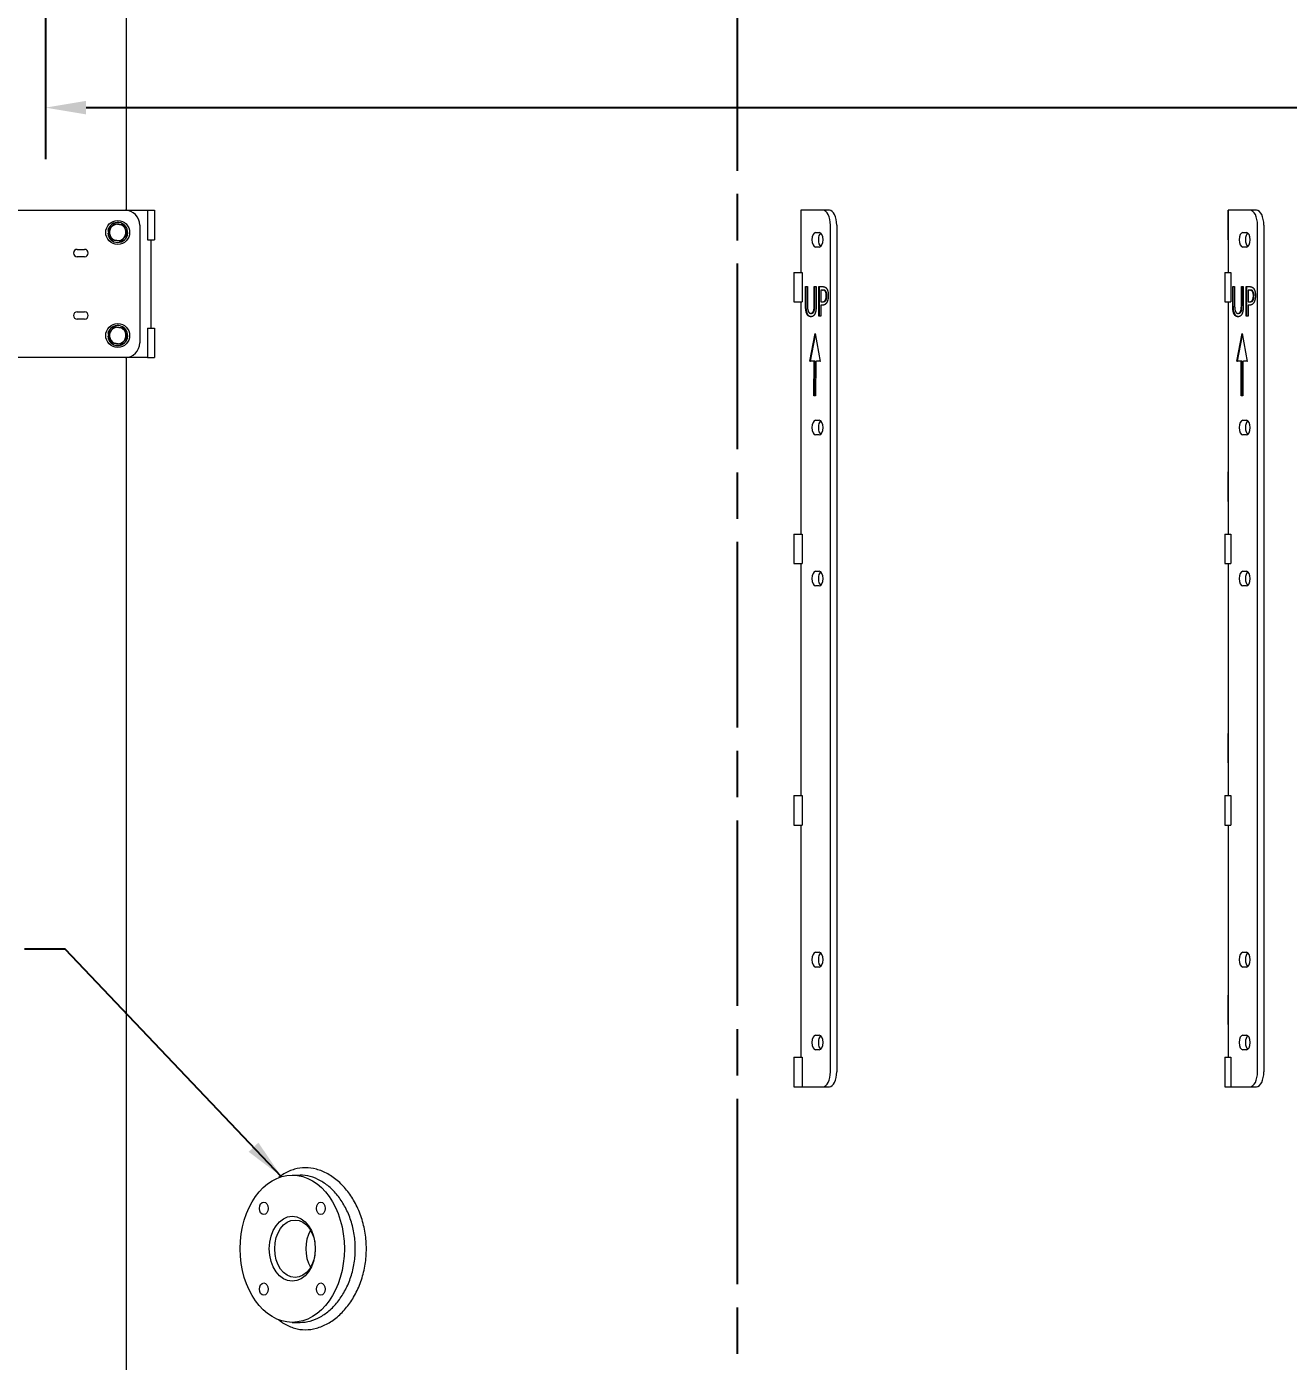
# Model space of a CAD drawing. Header units: inches. Extents: x 17 to 469, y 7 to 301.
# Drawn here: x 70.73 to 113.58, y 69.66 to 114.96 of the extents above; entities that cross this region are included whole.
import ezdxf

# ---------------------------------------------------------------- set-up
doc = ezdxf.new("R2010")
doc.units = ezdxf.units.IN
doc.header["$LTSCALE"] = 14
doc.header["$MEASUREMENT"] = 0
doc.linetypes.add('CHAIN', pattern=[0.7087, 0.4724, -0.0591, 0.1181, -0.0591])
doc.layers.add('Centerline', color=5, linetype='CHAIN', lineweight=25, true_color=0x0000ff)
for name, color, linetype, lineweight in [('Dimension (ANSI)', 7, 'Continuous', 25), ('Symbol (ANSI)', 7, 'Continuous', 25), ('Visible (ANSI)', 7, 'Continuous', 50)]:
    doc.layers.add(name, color=color, linetype=linetype, lineweight=lineweight)
doc.styles.add('MEMCOR Medium', font='arial.ttf')
doc.styles.add('Standard D-E', font='arial.ttf')
doc.dimstyles.new('Default (ANSI)', dxfattribs={"dimscale": 14, "dimtxt": 0.15, "dimasz": 0.098425, "dimexe": 0.125, "dimexo": 0.0625, "dimgap": 0.031496, "dimtad": 0, "dimtih": 1, "dimtoh": 1, "dimdec": 4, "dimrnd": 1e-08, "dimzin": 3, "dimdsep": 46, "dimlunit": 5, "dimtxsty": 'MEMCOR Medium', "dimcen": 0.09, "dimdle": 0.393701, "dimclrd": 256, "dimclre": 256, "dimclrt": 256, "dimadec": 0, "dimazin": 1, "dimtfac": 0.8, "dimtofl": 0, "dimtmove": 0, "dimatfit": 3, "dimfxl": 1, "dimfrac": 1, "dimtolj": 1, "dimtzin": 4, "dimlwd": -1, "dimlwe": -1, "dimarcsym": 0})
doc.dimstyles.new('in [mm] D-E NeptuneBenson$7', dxfattribs={"dimscale": 14, "dimtxt": 0.15, "dimasz": 0.098425, "dimexe": 0.125, "dimexo": 0.063, "dimgap": 0.031496, "dimtad": 0, "dimtih": 1, "dimtoh": 1, "dimdec": 4, "dimrnd": 1e-08, "dimzin": 3, "dimdsep": 46, "dimlunit": 5, "dimtxsty": 'Standard D-E', "dimcen": 0.09, "dimdle": 0.393701, "dimclrd": 256, "dimclre": 256, "dimclrt": 256, "dimadec": 1, "dimazin": 1, "dimtfac": 1, "dimtofl": 0, "dimtmove": 0, "dimatfit": 3, "dimfxl": 1, "dimfrac": 1, "dimtolj": 1, "dimtzin": 4, "dimlwd": -1, "dimlwe": -1, "dimarcsym": 0})

# ---------------------------------------------------------------- blocks, each defined once
blk = doc.blocks.new('*D20')
at = {"layer": 'Defpoints', "color": 0, "transparency": 16777216}
for p in [(71.369, 122.609), (118.365, 122.609), (118.365, 112.216)]:
    blk.add_point(p, dxfattribs=at)
at = {"layer": 'Dimension (ANSI)', "transparency": 16777216}
for p, q in [((71.369, 121.734), (71.369, 110.466)), ((118.365, 121.734), (118.365, 110.466)), ((72.747, 112.216), (116.987, 112.216)), ((118.365, 112.216), (119.743, 112.216))]:
    blk.add_line(p, q, dxfattribs=at)
for points in [[(72.747, 112.445), (72.747, 111.986), (71.369, 112.216)], [(116.987, 112.445), (116.987, 111.986), (118.365, 112.216)]]:
    blk.add_solid(points, dxfattribs=at)
at = {"layer": 'Dimension (ANSI)', "transparency": 16777216, "char_height": 2.1, "attachment_point": 5, "style": 'MEMCOR Medium'}
for s, insert in [('\\A1; 47 in', (128.142, 113.707)), ('\\A1;[1193.7 mm]', (128.142, 110.429))]:
    blk.add_mtext(s, dxfattribs=dict(at, insert=insert))
blk = doc.blocks.new('*D21')
at = {"layer": 'Defpoints', "color": 0, "transparency": 16777216}
for p in [(73.008, 123.979), (40.7, 40.229), (74.632, 40.229)]:
    blk.add_point(p, dxfattribs=at)
at = {"layer": 'Dimension (ANSI)', "transparency": 16777216}
for p, q in [((72.133, 123.979), (38.95, 123.979)), ((40.7, 122.601), (40.7, 96.498)), ((40.7, 41.607), (40.7, 88.609)), ((73.757, 40.229), (38.95, 40.229))]:
    blk.add_line(p, q, dxfattribs=at)
for points in [[(40.47, 122.601), (40.929, 122.601), (40.7, 123.979)], [(40.47, 41.607), (40.929, 41.607), (40.7, 40.229)]]:
    blk.add_solid(points, dxfattribs=at)
at = {"layer": 'Dimension (ANSI)', "transparency": 16777216, "char_height": 2.1, "attachment_point": 5, "style": 'MEMCOR Medium'}
for s, insert in [('\\A1; 83{\\H0.8x;\\S3#4;} in', (40.7, 94.711)), ('\\A1;[2127.2 mm]', (40.7, 90.767))]:
    blk.add_mtext(s, dxfattribs=dict(at, insert=insert))
blk = doc.blocks.new('*D27')
at = {"layer": 'Defpoints', "color": 0, "transparency": 16777216}
for p in [(28.833, 132.744), (29.234, 132.744), (74.632, 40.229)]:
    blk.add_point(p, dxfattribs=at)
at = {"layer": 'Dimension (ANSI)', "transparency": 16777216}
for p, q in [((29.234, 131.366), (29.234, 82.85)), ((29.234, 41.607), (29.234, 74.985)), ((73.757, 40.229), (27.484, 40.229))]:
    blk.add_line(p, q, dxfattribs=at)
for points in [[(29.004, 131.366), (29.464, 131.366), (29.234, 132.744)], [(29.004, 41.607), (29.464, 41.607), (29.234, 40.229)]]:
    blk.add_solid(points, dxfattribs=at)
at = {"layer": 'Dimension (ANSI)', "transparency": 16777216, "char_height": 2.1, "attachment_point": 5, "style": 'MEMCOR Medium'}
for s, insert in [('\\A1; 92{\\H0.8x;\\S1#2;} in', (29.234, 81.063)), ('\\A1;[2349.9 mm]', (29.234, 77.131))]:
    blk.add_mtext(s, dxfattribs=dict(at, insert=insert))

msp = doc.modelspace()

# ---------------------------------------------------------------- linework, layer by layer
at = {"layer": 'Centerline', "linetype": 'CHAIN', "ltscale": 0.952448}
msp.add_line((94.866969, 43.922673), (94.866969, 132.551927), dxfattribs=at)
at = {"layer": 'Visible (ANSI)', "linetype": 'Continuous', "lineweight": 18}
for p, q in [((74.116507, 108.729368), (74.116507, 116.229368)), ((68.714504, 108.729368), (74.072947, 108.729368)), ((74.072947, 108.729368), (74.835138, 108.729368)), ((74.835138, 108.729368), (75.078251, 108.729368)), ((74.835138, 108.729368), (74.835138, 107.729368)), ((75.078251, 108.729368), (75.078251, 107.729368)), ((97.775721, 108.729368), (97.025721, 108.729368)), ((97.025721, 108.729368), (97.025721, 106.619368)), ((97.992227, 108.729368), (97.775721, 108.729368)), ((112.281647, 108.729368), (111.531647, 108.729368)), ((111.531647, 108.729368), (111.531647, 106.619368)), ((111.531647, 107.729368), (111.531647, 108.729368)), ((112.498153, 108.729368), (112.281647, 108.729368)), ((73.483807, 107.955197), (73.531777, 107.951953)), ((73.517691, 108.047121), (73.49015, 108.048983)), ((74.572947, 108.229368), (74.572947, 104.229368)), ((97.525721, 107.979368), (97.650721, 107.979368)), ((98.025721, 79.479368), (98.025721, 108.229368)), ((98.242227, 108.229368), (98.242227, 79.479368)), ((112.031647, 107.979368), (112.156647, 107.979368)), ((112.531647, 79.479368), (112.531647, 108.229368)), ((112.748153, 108.229368), (112.748153, 79.479368)), ((72.447947, 107.404368), (72.697947, 107.404368)), ((74.835138, 107.729368), (75.078251, 107.729368)), ((74.947947, 107.729368), (74.947947, 104.729368)), ((97.650721, 107.479368), (97.525721, 107.479368)), ((112.156647, 107.479368), (112.031647, 107.479368)), ((72.697947, 107.154368), (72.447947, 107.154368)), ((96.78396, 106.619368), (97.064328, 106.619368)), ((96.78396, 106.619368), (96.78396, 105.619368)), ((97.064328, 106.619368), (97.064328, 105.619368)), ((111.419246, 106.619368), (111.625397, 106.619368)), ((111.419246, 106.619368), (111.419246, 105.619368)), ((111.625397, 106.619368), (111.625397, 105.619368)), ((97.182272, 105.514952), (97.182272, 106.138939)), ((97.182272, 106.138939), (97.248723, 106.138939)), ((97.203923, 105.514952), (97.203923, 106.138939)), ((97.248723, 106.138939), (97.248723, 105.514952)), ((97.477653, 106.138939), (97.544104, 106.138939)), ((97.477653, 105.51171), (97.477653, 106.138939)), ((97.499304, 105.51171), (97.499304, 106.138939)), ((97.544104, 106.138939), (97.544104, 105.514952)), ((97.639323, 105.138939), (97.639323, 106.138939)), ((97.639323, 106.138939), (97.76493, 106.138939)), ((97.660973, 105.138939), (97.660973, 106.138939)), ((97.760878, 106.023866), (97.705773, 106.023866)), ((97.705773, 106.023866), (97.705773, 105.625162)), ((97.760878, 106.023866), (97.782529, 106.023866)), ((111.688198, 105.514952), (111.688198, 106.138939)), ((111.688198, 106.138939), (111.754648, 106.138939)), ((111.709848, 105.514952), (111.709848, 106.138939)), ((111.754648, 106.138939), (111.754648, 105.514952)), ((111.983579, 106.138939), (112.050029, 106.138939)), ((111.983579, 105.51171), (111.983579, 106.138939)), ((112.005229, 105.51171), (112.005229, 106.138939)), ((112.050029, 106.138939), (112.050029, 105.514952)), ((112.145248, 105.138939), (112.145248, 106.138939)), ((112.145248, 106.138939), (112.270856, 106.138939)), ((112.166899, 105.138939), (112.166899, 106.138939)), ((112.266804, 106.023866), (112.211699, 106.023866)), ((112.211699, 106.023866), (112.211699, 105.625162)), ((112.266804, 106.023866), (112.288455, 106.023866)), ((96.78396, 105.619368), (97.064328, 105.619368)), ((97.025721, 105.619368), (97.025721, 97.739368)), ((97.705773, 105.625162), (97.751154, 105.625162)), ((97.751154, 105.625162), (97.772805, 105.625162)), ((97.857718, 105.68513), (97.879369, 105.68513)), ((111.419246, 105.619368), (111.625397, 105.619368)), ((111.531647, 105.619368), (111.531647, 97.739368)), ((112.211699, 105.625162), (112.257079, 105.625162)), ((112.257079, 105.625162), (112.27873, 105.625162)), ((112.363643, 105.68513), (112.385294, 105.68513)), ((72.447947, 105.284368), (72.697947, 105.284368)), ((97.362985, 105.231321), (97.384636, 105.231321)), ((97.705773, 105.138939), (97.639323, 105.138939)), ((97.705773, 105.51171), (97.705773, 105.138939)), ((97.762094, 105.51171), (97.705773, 105.51171)), ((111.868911, 105.231321), (111.890562, 105.231321)), ((112.211699, 105.138939), (112.145248, 105.138939)), ((112.211699, 105.51171), (112.211699, 105.138939)), ((112.26802, 105.51171), (112.211699, 105.51171)), ((72.697947, 105.034368), (72.447947, 105.034368)), ((74.835138, 104.729368), (75.078251, 104.729368)), ((74.835138, 104.729368), (74.835138, 103.729368)), ((75.078251, 104.729368), (75.078251, 103.729368)), ((73.483807, 104.455197), (73.531777, 104.451953)), ((73.517691, 104.547121), (73.49015, 104.548983)), ((97.325311, 103.609855), (97.507614, 104.553016)), ((97.346961, 103.609855), (97.518104, 104.495274)), ((97.507614, 104.553016), (97.680213, 103.60292)), ((111.831236, 103.609855), (112.01354, 104.553016)), ((111.852887, 103.609855), (112.02403, 104.495274)), ((112.01354, 104.553016), (112.186138, 103.60292)), ((74.072947, 103.729368), (68.714504, 103.729368)), ((74.835138, 103.729368), (74.072947, 103.729368)), ((74.116507, 59.311241), (74.116507, 103.729368)), ((74.835138, 103.729368), (75.078251, 103.729368)), ((97.473419, 103.607757), (97.325311, 103.609855)), ((97.325311, 103.609855), (97.346961, 103.609855)), ((97.495069, 103.607757), (97.346961, 103.609855)), ((97.466202, 102.431836), (97.473419, 103.607757)), ((97.473419, 103.607757), (97.495069, 103.607757)), ((97.487854, 102.432099), (97.495069, 103.607757)), ((97.530065, 103.606432), (97.523884, 102.432535)), ((97.530065, 103.606432), (97.551716, 103.606432)), ((97.680213, 103.60292), (97.530065, 103.606432)), ((97.680121, 103.603429), (97.551716, 103.606432)), ((111.979344, 103.607757), (111.831236, 103.609855)), ((111.831236, 103.609855), (111.852887, 103.609855)), ((112.000995, 103.607757), (111.852887, 103.609855)), ((111.972127, 102.431836), (111.979344, 103.607757)), ((111.979344, 103.607757), (112.000995, 103.607757)), ((111.99378, 102.432099), (112.000995, 103.607757)), ((112.035991, 103.606432), (112.02981, 102.432535)), ((112.035991, 103.606432), (112.057642, 103.606432)), ((112.186138, 103.60292), (112.035991, 103.606432)), ((112.186046, 103.603429), (112.057642, 103.606432)), ((97.523884, 102.432535), (97.466202, 102.431836)), ((112.02981, 102.432535), (111.972127, 102.431836)), ((97.525721, 101.604368), (97.650721, 101.604368)), ((112.031647, 101.604368), (112.156647, 101.604368)), ((97.650721, 101.104368), (97.525721, 101.104368)), ((112.156647, 101.104368), (112.031647, 101.104368)), ((111.531647, 98.849368), (111.531647, 99.849368)), ((96.78396, 97.739368), (97.064328, 97.739368)), ((96.78396, 97.739368), (96.78396, 96.739368)), ((97.064328, 97.739368), (97.064328, 96.739368)), ((111.419246, 97.739368), (111.625397, 97.739368)), ((111.419246, 97.739368), (111.419246, 96.739368)), ((111.625397, 97.739368), (111.625397, 96.739368)), ((96.78396, 96.739368), (97.064328, 96.739368)), ((97.025721, 96.739368), (97.025721, 88.859368)), ((111.419246, 96.739368), (111.625397, 96.739368)), ((111.531647, 96.739368), (111.531647, 88.859368)), ((97.525721, 96.479368), (97.650721, 96.479368)), ((112.031647, 96.479368), (112.156647, 96.479368)), ((97.650721, 95.979368), (97.525721, 95.979368)), ((112.156647, 95.979368), (112.031647, 95.979368)), ((111.531647, 89.969368), (111.531647, 90.969368)), ((96.78396, 88.859368), (97.064328, 88.859368)), ((96.78396, 88.859368), (96.78396, 87.859368)), ((97.064328, 88.859368), (97.064328, 87.859368)), ((111.419246, 88.859368), (111.625397, 88.859368)), ((111.419246, 88.859368), (111.419246, 87.859368)), ((111.625397, 88.859368), (111.625397, 87.859368)), ((96.78396, 87.859368), (97.064328, 87.859368)), ((97.025721, 87.859368), (97.025721, 79.979368)), ((111.419246, 87.859368), (111.625397, 87.859368)), ((111.531647, 87.859368), (111.531647, 79.979368)), ((97.525721, 83.541868), (97.650721, 83.541868)), ((112.031647, 83.541868), (112.156647, 83.541868)), ((97.650721, 83.041868), (97.525721, 83.041868)), ((112.156647, 83.041868), (112.031647, 83.041868)), ((111.531647, 81.089368), (111.531647, 82.089368)), ((97.525721, 80.729368), (97.650721, 80.729368)), ((112.031647, 80.729368), (112.156647, 80.729368)), ((97.650721, 80.229368), (97.525721, 80.229368)), ((112.156647, 80.229368), (112.031647, 80.229368)), ((96.78396, 79.979368), (97.064328, 79.979368)), ((96.78396, 79.979368), (96.78396, 78.979368)), ((97.064328, 79.979368), (97.064328, 78.979368)), ((111.419246, 79.979368), (111.625397, 79.979368)), ((111.419246, 79.979368), (111.419246, 78.979368)), ((111.625397, 79.979368), (111.625397, 78.979368)), ((96.78396, 78.979368), (97.064328, 78.979368)), ((97.064328, 78.979368), (97.775721, 78.979368)), ((97.775721, 78.979368), (97.992227, 78.979368)), ((111.419246, 78.979368), (111.625397, 78.979368)), ((111.625397, 78.979368), (112.281647, 78.979368)), ((112.281647, 78.979368), (112.498153, 78.979368)), ((79.752235, 75.979368), (80.01795, 75.979368)), ((79.752235, 70.979368), (80.01795, 70.979368))]:
    msp.add_line(p, q, dxfattribs=at)
for centre in [(73.822947, 107.979368), (73.822947, 104.479368)]:
    msp.add_circle(centre, 0.406, dxfattribs=at)
for centre, radius, start, end in [((73.822947, 107.979368), 0.34, 184.0766001, 168.1851138), ((74.072947, 108.229368), 0.5, 0, 90), ((73.822947, 107.979368), 0.281, 141.4696623, 201.4696623), ((73.822947, 107.979368), 0.281, 201.4696623, 261.4696623), ((73.822947, 107.979368), 0.281, 81.4696623, 141.4696623), ((73.822947, 107.979368), 0.281, 21.4696623, 81.4696623), ((73.822947, 107.979368), 0.281, 321.4696623, 21.4696623), ((72.447947, 107.279368), 0.125, 90, 270), ((72.697947, 107.279368), 0.125, 270, 90), ((73.822947, 107.979368), 0.281, 261.4696623, 321.4696623), ((72.447947, 105.159368), 0.125, 90, 270), ((72.697947, 105.159368), 0.125, 270, 90), ((73.822947, 104.479368), 0.34, 184.0766001, 168.1851138), ((73.822947, 104.479368), 0.281, 81.4696623, 141.4696623), ((73.822947, 104.479368), 0.281, 21.4696623, 81.4696623), ((73.822947, 104.479368), 0.281, 141.4696623, 201.4696623), ((73.822947, 104.479368), 0.281, 201.4696623, 261.4696623), ((73.822947, 104.479368), 0.281, 261.4696623, 321.4696623), ((73.822947, 104.479368), 0.281, 321.4696623, 21.4696623), ((74.072947, 104.229368), 0.5, 270, 0)]:
    msp.add_arc(centre, radius, start, end, dxfattribs=at)
for centre, major_axis, ratio, start_param, end_param in [((97.775721, 108.229368), (0, 0.5), 0.5, 4.71238898, 6.283185307), ((97.992227, 108.229368), (0, 0.5), 0.5, 4.71238898, 6.283185307), ((112.281647, 108.229368), (0, 0.5), 0.5, 4.71238898, 6.283185307), ((112.498153, 108.229368), (0, 0.5), 0.5, 4.71238898, 6.283185307), ((97.525721, 107.729368), (0, -0.25), 0.5, 3.141592654, 6.283185307), ((97.742227, 107.729368), (0, 0.25), 0.5, 0.374734433, 2.766858221), ((97.650721, 107.729368), (0, 0.25), 0.5, 3.141592654, 6.283185307), ((112.031647, 107.729368), (0, -0.25), 0.5, 3.141592654, 6.283185307), ((112.248153, 107.729368), (0, 0.25), 0.5, 0.374734433, 2.766858221), ((112.156647, 107.729368), (0, 0.25), 0.5, 3.141592654, 6.283185307), ((97.525721, 101.354368), (0, -0.25), 0.5, 3.141592654, 6.283185307), ((97.742227, 101.354368), (0, 0.25), 0.5, 0.374734433, 2.766858221), ((97.650721, 101.354368), (0, 0.25), 0.5, 3.141592654, 6.283185307), ((112.031647, 101.354368), (0, -0.25), 0.5, 3.141592654, 6.283185307), ((112.248153, 101.354368), (0, 0.25), 0.5, 0.374734433, 2.766858221), ((112.156647, 101.354368), (0, 0.25), 0.5, 3.141592654, 6.283185307), ((97.525721, 96.229368), (0, -0.25), 0.5, 3.141592654, 6.283185307), ((97.742227, 96.229368), (0, 0.25), 0.5, 0.374734433, 2.766858221), ((97.650721, 96.229368), (0, 0.25), 0.5, 3.141592654, 6.283185307), ((112.031647, 96.229368), (0, -0.25), 0.5, 3.141592654, 6.283185307), ((112.248153, 96.229368), (0, 0.25), 0.5, 0.374734433, 2.766858221), ((112.156647, 96.229368), (0, 0.25), 0.5, 3.141592654, 6.283185307), ((97.525721, 83.291868), (0, -0.25), 0.5, 3.141592654, 6.283185307), ((97.742227, 83.291868), (0, 0.25), 0.5, 0.374734433, 2.766858221), ((97.650721, 83.291868), (0, 0.25), 0.5, 3.141592654, 6.283185307), ((112.031647, 83.291868), (0, -0.25), 0.5, 3.141592654, 6.283185307), ((112.248153, 83.291868), (0, 0.25), 0.5, 0.374734433, 2.766858221), ((112.156647, 83.291868), (0, 0.25), 0.5, 3.141592654, 6.283185307), ((97.525721, 80.479368), (0, -0.25), 0.5, 3.141592654, 6.283185307), ((97.742227, 80.479368), (0, 0.25), 0.5, 0.374734433, 2.766858221), ((97.650721, 80.479368), (0, 0.25), 0.5, 3.141592654, 6.283185307), ((112.031647, 80.479368), (0, -0.25), 0.5, 3.141592654, 6.283185307), ((112.248153, 80.479368), (0, 0.25), 0.5, 0.374734433, 2.766858221), ((112.156647, 80.479368), (0, 0.25), 0.5, 3.141592654, 6.283185307), ((97.775721, 79.479368), (0, -0.5), 0.5, 0, 1.570796327), ((97.992227, 79.479368), (0, -0.5), 0.5, 0, 1.570796327), ((112.281647, 79.479368), (0, -0.5), 0.5, 0, 1.570796327), ((112.498153, 79.479368), (0, -0.5), 0.5, 0, 1.570796327), ((80.897748, 73.479368), (0, -0.975), 0.707106781, 4.011241666, 5.413536294)]:
    msp.add_ellipse(centre, major_axis=major_axis, ratio=ratio, start_param=start_param, end_param=end_param, dxfattribs=at)
for centre, major_axis in [((79.752235, 73.479368), (0, 2.5)), ((78.783485, 74.849387), (0, 0.210937)), ((80.720985, 74.849387), (0, -0.210937)), ((79.752235, 73.479368), (0, -1.105)), ((79.844159, 73.479368), (0, 0.975)), ((78.783485, 72.109349), (0, 0.210937)), ((80.720985, 72.109349), (0, -0.210937))]:
    msp.add_ellipse(centre, major_axis=major_axis, ratio=0.707106781, dxfattribs=at)
for points in [[(73.603126, 108.154411), (73.650029, 108.213312), (73.704187, 108.281324)], [(73.704187, 108.281324), (73.790167, 108.268428), (73.864628, 108.25726)], [(73.502065, 108.027498), (73.556224, 108.09551), (73.603126, 108.154411)], [(73.561445, 107.87652), (73.533887, 107.946589), (73.502065, 108.027498)], [(73.620824, 107.725542), (73.589003, 107.80645), (73.561445, 107.87652)], [(73.864628, 108.25726), (73.939089, 108.246091), (74.025069, 108.233195)], [(74.025069, 108.233195), (74.05689, 108.152286), (74.084448, 108.082216)], [(74.143828, 107.931238), (74.089669, 107.863226), (74.042767, 107.804325)], [(74.084448, 108.082216), (74.112007, 108.012147), (74.143828, 107.931238)], [(73.781265, 107.701477), (73.706804, 107.712645), (73.620824, 107.725542)], [(73.941706, 107.677412), (73.855726, 107.690308), (73.781265, 107.701477)], [(74.042767, 107.804325), (73.995864, 107.745424), (73.941706, 107.677412)], [(73.603126, 104.654411), (73.650029, 104.713312), (73.704187, 104.781324)], [(73.704187, 104.781324), (73.790167, 104.768428), (73.864628, 104.75726)], [(73.864628, 104.75726), (73.939089, 104.746091), (74.025069, 104.733195)], [(74.025069, 104.733195), (74.05689, 104.652286), (74.084448, 104.582216)], [(73.502065, 104.527498), (73.556224, 104.59551), (73.603126, 104.654411)], [(73.561445, 104.37652), (73.533887, 104.446589), (73.502065, 104.527498)], [(73.620824, 104.225542), (73.589003, 104.30645), (73.561445, 104.37652)], [(73.781265, 104.201477), (73.706804, 104.212645), (73.620824, 104.225542)], [(74.042767, 104.304325), (73.995864, 104.245424), (73.941706, 104.177412)], [(74.143828, 104.431238), (74.089669, 104.363226), (74.042767, 104.304325)], [(74.084448, 104.582216), (74.112007, 104.512147), (74.143828, 104.431238)], [(73.941706, 104.177412), (73.855726, 104.190308), (73.781265, 104.201477)]]:
    msp.add_rational_spline(points, [1, 1.0379548493, 1], degree=2, dxfattribs=at)
for points in [[(97.850019, 105.985778), (97.834217, 106.006848), (97.792078, 106.023866), (97.760878, 106.023866)], [(97.76493, 106.138939), (97.809501, 106.138939), (97.8719, 106.109765), (97.895806, 106.07654)], [(97.895806, 106.07654), (97.923763, 106.038452), (97.955368, 105.920948), (97.955368, 105.83748)], [(112.355945, 105.985778), (112.340143, 106.006848), (112.298003, 106.023866), (112.266804, 106.023866)], [(112.270856, 106.138939), (112.315426, 106.138939), (112.377825, 106.109765), (112.401731, 106.07654)], [(112.401731, 106.07654), (112.429689, 106.038452), (112.461293, 105.920948), (112.461293, 105.83748)], [(97.751154, 105.625162), (97.791673, 105.625162), (97.841511, 105.651094), (97.857718, 105.68513)], [(97.911608, 105.615438), (97.885676, 105.564384), (97.815579, 105.51171), (97.762094, 105.51171)], [(97.886081, 105.833428), (97.886081, 105.885292), (97.868253, 105.961467), (97.850019, 105.985778)], [(97.857718, 105.68513), (97.87271, 105.715114), (97.886081, 105.785616), (97.886081, 105.833428)], [(97.955368, 105.83748), (97.955368, 105.77265), (97.932272, 105.655957), (97.911608, 105.615438)], [(112.257079, 105.625162), (112.297598, 105.625162), (112.347436, 105.651094), (112.363643, 105.68513)], [(112.417533, 105.615438), (112.391601, 105.564384), (112.321504, 105.51171), (112.26802, 105.51171)], [(112.392007, 105.833428), (112.392007, 105.885292), (112.374178, 105.961467), (112.355945, 105.985778)], [(112.363643, 105.68513), (112.378635, 105.715114), (112.392007, 105.785616), (112.392007, 105.833428)], [(112.461293, 105.83748), (112.461293, 105.77265), (112.438198, 105.655957), (112.417533, 105.615438)], [(97.230084, 105.210252), (97.203747, 105.262115), (97.182272, 105.407982), (97.182272, 105.514952)], [(97.362985, 105.117869), (97.31882, 105.117869), (97.25318, 105.16406), (97.230084, 105.210252)], [(97.248723, 105.514952), (97.248723, 105.44526), (97.257637, 105.351256), (97.270198, 105.313169)], [(97.270198, 105.313169), (97.283569, 105.27265), (97.32976, 105.231321), (97.362985, 105.231321)], [(97.362985, 105.231321), (97.394185, 105.231321), (97.442807, 105.27265), (97.456178, 105.313169)], [(97.496292, 105.210252), (97.472386, 105.16325), (97.409177, 105.117869), (97.362985, 105.117869)], [(97.456178, 105.313169), (97.468739, 105.351256), (97.477653, 105.444449), (97.477653, 105.51171)], [(97.544104, 105.514952), (97.544104, 105.410414), (97.523034, 105.261305), (97.496292, 105.210252)], [(111.73601, 105.210252), (111.709673, 105.262115), (111.688198, 105.407982), (111.688198, 105.514952)], [(111.868911, 105.117869), (111.824746, 105.117869), (111.759105, 105.16406), (111.73601, 105.210252)], [(111.754648, 105.514952), (111.754648, 105.44526), (111.763562, 105.351256), (111.776123, 105.313169)], [(111.776123, 105.313169), (111.789494, 105.27265), (111.835686, 105.231321), (111.868911, 105.231321)], [(111.868911, 105.231321), (111.90011, 105.231321), (111.948733, 105.27265), (111.962104, 105.313169)], [(112.002217, 105.210252), (111.978311, 105.16325), (111.915102, 105.117869), (111.868911, 105.117869)], [(111.962104, 105.313169), (111.974665, 105.351256), (111.983579, 105.444449), (111.983579, 105.51171)], [(112.050029, 105.514952), (112.050029, 105.410414), (112.02896, 105.261305), (112.002217, 105.210252)]]:
    msp.add_open_spline(points, degree=2, dxfattribs=at)
for points, knots in [([(97.87167, 105.985778), (97.857388, 106.004821), (97.842968, 106.012057), (97.81829, 106.022024), (97.799292, 106.023866), (97.782529, 106.023866)], [-0.3818938296, -0.3818938296, -0.3818938296, -0.3818938296, -0.2554611271, -0.2554611271, 0, 0, 0, 0]), ([(112.377596, 105.985778), (112.363314, 106.004821), (112.348894, 106.012057), (112.324215, 106.022024), (112.305217, 106.023866), (112.288455, 106.023866)], [-0.3818938296, -0.3818938296, -0.3818938296, -0.3818938296, -0.2554611271, -0.2554611271, 0, 0, 0, 0]), ([(97.772805, 105.625162), (97.788079, 105.625162), (97.804516, 105.626544), (97.836865, 105.635758), (97.846914, 105.642849), (97.863332, 105.657594), (97.871977, 105.669607), (97.879369, 105.68513)], [-0.3720280769, -0.3720280769, -0.3720280769, -0.3720280769, -0.2742790033, -0.2742790033, -0.1633485372, -0.1633485372, 0, 0, 0, 0]), ([(97.907732, 105.833428), (97.907732, 105.85371), (97.906709, 105.874173), (97.901142, 105.916527), (97.896809, 105.932483), (97.887571, 105.960215), (97.88026, 105.974324), (97.87167, 105.985778)], [-0.3372795691, -0.3372795691, -0.3372795691, -0.3372795691, -0.2539165575, -0.2539165575, -0.1573425254, -0.1573425254, 0, 0, 0, 0]), ([(97.879369, 105.68513), (97.884165, 105.694724), (97.888529, 105.705131), (97.896306, 105.728535), (97.899062, 105.739903), (97.906014, 105.77656), (97.907732, 105.805445), (97.907732, 105.833428)], [-0.3778990738, -0.3778990738, -0.3778990738, -0.3778990738, -0.2983955769, -0.2983955769, -0.2132300142, -0.2132300142, 0, 0, 0, 0]), ([(112.27873, 105.625162), (112.294004, 105.625162), (112.310442, 105.626544), (112.34279, 105.635758), (112.352839, 105.642849), (112.369257, 105.657594), (112.377902, 105.669607), (112.385294, 105.68513)], [-0.3720280769, -0.3720280769, -0.3720280769, -0.3720280769, -0.2742790033, -0.2742790033, -0.1633485372, -0.1633485372, 0, 0, 0, 0]), ([(112.413657, 105.833428), (112.413657, 105.85371), (112.412635, 105.874173), (112.407068, 105.916527), (112.402734, 105.932483), (112.393497, 105.960215), (112.386186, 105.974324), (112.377596, 105.985778)], [-0.3372795691, -0.3372795691, -0.3372795691, -0.3372795691, -0.2539165575, -0.2539165575, -0.1573425254, -0.1573425254, 0, 0, 0, 0]), ([(112.385294, 105.68513), (112.390091, 105.694724), (112.394454, 105.705131), (112.402232, 105.728535), (112.404987, 105.739903), (112.41194, 105.77656), (112.413657, 105.805445), (112.413657, 105.833428)], [-0.3778990738, -0.3778990738, -0.3778990738, -0.3778990738, -0.2983955769, -0.2983955769, -0.2132300142, -0.2132300142, 0, 0, 0, 0]), ([(97.251735, 105.210252), (97.243036, 105.227381), (97.235533, 105.246393), (97.222976, 105.288662), (97.218156, 105.311305), (97.210136, 105.365783), (97.203923, 105.419948), (97.203923, 105.514952)], [-1.834872944, -1.834872944, -1.834872944, -1.834872944, -1.283211598, -1.283211598, -0.723930443, -0.723930443, 0, 0, 0, 0]), ([(97.374081, 105.118209), (97.3618, 105.119014), (97.349478, 105.121295), (97.323788, 105.130399), (97.310516, 105.137777), (97.280458, 105.163366), (97.265022, 105.183678), (97.251735, 105.210252)], [-0.6846163322, -0.6846163322, -0.6846163322, -0.6846163322, -0.4978653255, -0.4978653255, -0.2863653536, -0.2863653536, 0, 0, 0, 0]), ([(97.384636, 105.231321), (97.397901, 105.231321), (97.411193, 105.234123), (97.431941, 105.245166), (97.444114, 105.253045), (97.464681, 105.28086), (97.472008, 105.295529), (97.477829, 105.313169)], [-0.7299087878, -0.7299087878, -0.7299087878, -0.7299087878, -0.3783755563, -0.3783755563, -0.1610495695, -0.1610495695, 0, 0, 0, 0]), ([(97.477829, 105.313169), (97.486365, 105.339053), (97.491934, 105.367397), (97.496354, 105.413609), (97.499304, 105.447933), (97.499304, 105.51171)], [-1.425366243, -1.425366243, -1.425366243, -1.425366243, -0.485984079, -0.485984079, 0, 0, 0, 0]), ([(111.75766, 105.210252), (111.748962, 105.227381), (111.741459, 105.246393), (111.728902, 105.288662), (111.724081, 105.311305), (111.716061, 105.365783), (111.709848, 105.419948), (111.709848, 105.514952)], [-1.834872944, -1.834872944, -1.834872944, -1.834872944, -1.283211598, -1.283211598, -0.723930443, -0.723930443, 0, 0, 0, 0]), ([(111.880006, 105.118209), (111.867725, 105.119014), (111.855403, 105.121295), (111.829714, 105.130399), (111.816442, 105.137777), (111.786384, 105.163366), (111.770947, 105.183678), (111.75766, 105.210252)], [-0.6846163322, -0.6846163322, -0.6846163322, -0.6846163322, -0.4978653255, -0.4978653255, -0.2863653536, -0.2863653536, 0, 0, 0, 0]), ([(111.890562, 105.231321), (111.903826, 105.231321), (111.917119, 105.234123), (111.937866, 105.245166), (111.950039, 105.253045), (111.970606, 105.28086), (111.977933, 105.295529), (111.983754, 105.313169)], [-0.7299087878, -0.7299087878, -0.7299087878, -0.7299087878, -0.3783755563, -0.3783755563, -0.1610495695, -0.1610495695, 0, 0, 0, 0]), ([(111.983754, 105.313169), (111.992291, 105.339053), (111.997859, 105.367397), (112.002279, 105.413609), (112.005229, 105.447933), (112.005229, 105.51171)], [-1.425366243, -1.425366243, -1.425366243, -1.425366243, -0.485984079, -0.485984079, 0, 0, 0, 0]), ([(79.294406, 71.064712), (79.350498, 71.01862), (79.408763, 70.976781), (79.582393, 70.869561), (79.702432, 70.816462), (79.947223, 70.746791), (80.071981, 70.730234), (80.316372, 70.730234), (80.444263, 70.746791), (80.701868, 70.816462), (80.83158, 70.869561), (81.083172, 71.009904), (81.205244, 71.09726), (81.43314, 71.299057), (81.538944, 71.41351), (81.727599, 71.657364), (81.816935, 71.795129), (81.975409, 72.095177), (82.04454, 72.257454), (82.156015, 72.596058), (82.198435, 72.772658), (82.25416, 73.127905), (82.267449, 73.306555), (82.267449, 73.652181), (82.25416, 73.830831), (82.198435, 74.186078), (82.156015, 74.362678), (82.04454, 74.701282), (81.975409, 74.863559), (81.816935, 75.163608), (81.727599, 75.301372), (81.538944, 75.545226), (81.43314, 75.65968), (81.205244, 75.861476), (81.083172, 75.948832), (80.83158, 76.089175), (80.701868, 76.142274), (80.444263, 76.211945), (80.316372, 76.228502), (80.071981, 76.228502), (79.947223, 76.211945), (79.702432, 76.142274), (79.582393, 76.089175), (79.408763, 75.981955), (79.350498, 75.940117), (79.294406, 75.894024)], [7.205740835, 7.205740835, 7.205740835, 7.205740835, 7.900980729, 7.900980729, 9.217801578, 9.217801578, 10.534622428, 10.534622428, 11.851443278, 11.851443278, 13.168264127, 13.168264127, 14.485084977, 14.485084977, 15.801905827, 15.801905827, 17.118740584, 17.118740584, 18.435575341, 18.435575341, 19.752410099, 19.752410099, 21.069244856, 21.069244856, 22.386079613, 22.386079613, 23.70291437, 23.70291437, 25.019749128, 25.019749128, 26.336583885, 26.336583885, 27.653404735, 27.653404735, 28.970225584, 28.970225584, 30.287046434, 30.287046434, 31.603867284, 31.603867284, 32.920688133, 32.920688133, 34.237508983, 34.237508983, 34.932748876, 34.932748876, 34.932748876, 34.932748876]), ([(80.01795, 70.979368), (80.129046, 70.979368), (80.245182, 70.994417), (80.478826, 71.057757), (80.596332, 71.106034), (80.824006, 71.233647), (80.934349, 71.313086), (81.140162, 71.496608), (81.235616, 71.600704), (81.405698, 71.822499), (81.486167, 71.947801), (81.628819, 72.220695), (81.690998, 72.368281), (81.791219, 72.676211), (81.829331, 72.836802), (81.879388, 73.159823), (81.891319, 73.322255), (81.891319, 73.636481), (81.879388, 73.798913), (81.829331, 74.121934), (81.791219, 74.282526), (81.690998, 74.590455), (81.628819, 74.738041), (81.486167, 75.010935), (81.405698, 75.136237), (81.235616, 75.358033), (81.140162, 75.462128), (80.934349, 75.64565), (80.824006, 75.725089), (80.596332, 75.852702), (80.478826, 75.900979), (80.245182, 75.964319), (80.129046, 75.979368), (80.01795, 75.979368)], [-28.73279674, -28.73279674, -28.73279674, -28.73279674, -27.535600985, -27.535600985, -26.338405229, -26.338405229, -25.141209474, -25.141209474, -23.944013719, -23.944013719, -22.746809746, -22.746809746, -21.549605773, -21.549605773, -20.3524018, -20.3524018, -19.155197827, -19.155197827, -17.957993854, -17.957993854, -16.760789881, -16.760789881, -15.563585908, -15.563585908, -14.366381935, -14.366381935, -13.16918618, -13.16918618, -11.971990424, -11.971990424, -10.774794669, -10.774794669, -9.577598913, -9.577598913, -9.577598913, -9.577598913])]:
    msp.add_open_spline(points, degree=3, knots=knots, dxfattribs=at)

# ---------------------------------------------------------------- dimensions: what is measured, and where the dimension line sits
at = {"layer": 'Dimension (ANSI)'}
for base, p1, p2, angle, text, override, picture, middle in [((29.233885, 132.744368), (74.632401, 40.229368), (28.832773, 132.744368), 90, ' <> in\\X[2349.9 mm]', {"dimgap": 0.031496, "dimdec": 4, "dimpost": '', "dimse2": 1, "dimtol": 0, "dimlim": 0, "dimtp": 0, "dimtm": 0, "dimtdec": 2, "dimatfit": 1}, '*D27', (29.233885, 78.91776)), ((40.699709, 40.229368), (73.007806, 123.979368), (74.632401, 40.229368), 90, ' <> in\\X[2127.2 mm]', {"dimgap": 0.031496, "dimdec": 4, "dimpost": '', "dimtol": 0, "dimlim": 0, "dimtp": 0, "dimtm": 0, "dimtdec": 2, "dimatfit": 1}, '*D21', (40.699709, 92.553453)), ((118.364766, 112.215667), (71.369171, 122.609368), (118.364766, 122.609368), 180, ' <> in\\X[1193.7 mm]', {"dimgap": 0.031496, "dimtih": 0, "dimtoh": 0, "dimdec": 4, "dimpost": '', "dimtol": 0, "dimlim": 0, "dimtp": 0, "dimtm": 0, "dimtdec": 2, "dimatfit": 2}, '*D20', (128.141748, 112.215667))]:
    dim = msp.add_linear_dim(base=base, p1=p1, p2=p2, angle=angle, text=text, dimstyle='Default (ANSI)', override=override, dxfattribs=at)
    dim.commit()
    dim.dimension.update_dxf_attribs({"geometry": picture, "text_midpoint": middle, "dimtype": 160})

# ---------------------------------------------------------------- leaders
at = {"layer": 'Symbol (ANSI)', "annotation_type": 0, "has_hookline": 1, "hookline_direction": 1, "text_width": 21.671829}
msp.add_leader([(79.386174, 75.925181), (72.039255, 83.652974), (70.661302, 83.652974)], dimstyle='in [mm] D-E NeptuneBenson$7', override={"dimtad": 0}, dxfattribs=at)

doc.saveas('drawing.dxf')
